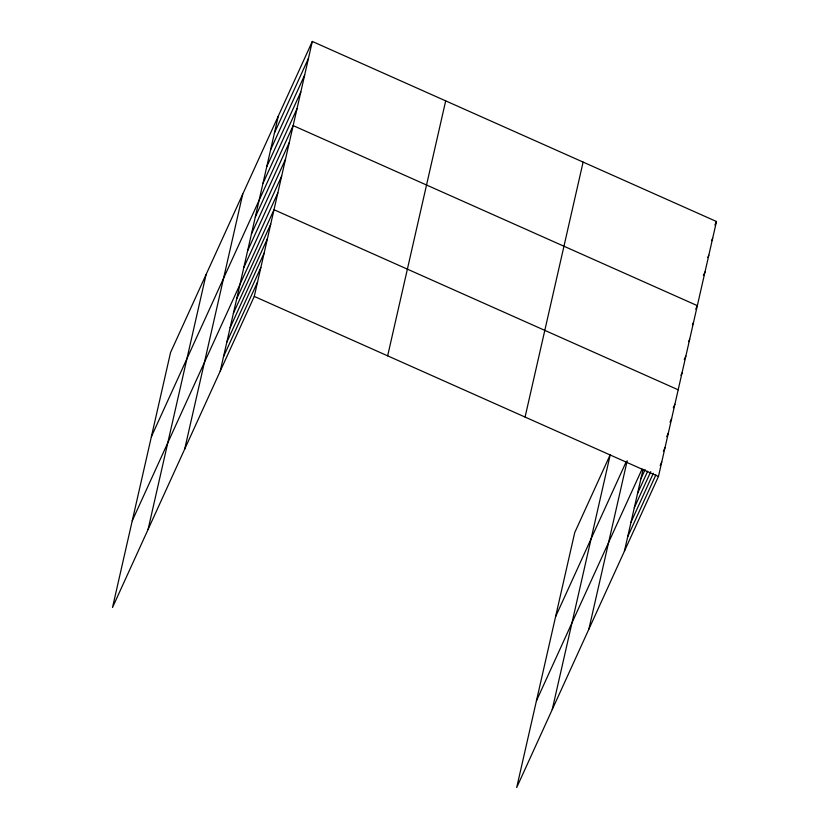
<?xml version="1.0" encoding="UTF-8"?>
<svg xmlns="http://www.w3.org/2000/svg" width="829" height="829" viewBox="0 0 829 829"><rect width="100%" height="100%" fill="white"/><g stroke="black" fill="none" stroke-linecap="round" stroke-linejoin="round"><path stroke-width="1.24" d="M148.059 529.482L206.089 274.513M184.691 449.111L242.721 194.141M220.234 371.112L278.264 116.133M312.305 41.45L170.546 352.512L112.516 607.491L254.275 296.419L312.305 41.45L716.484 221.509L658.454 476.488L516.695 787.55L574.725 532.581L610.279 454.572L552.238 709.541M387.651 355.838L445.691 100.869M525.078 417.06L583.108 162.09M588.87 629.18L627.201 460.748M624.413 551.171L643.055 469.297M274.44 132.961L308.481 58.279M270.606 149.79L304.647 75.107M266.783 166.619L300.813 91.936M262.948 183.447L296.989 108.765M151.396 436.655L293.155 125.593L697.334 305.652L695.738 309.155M255.291 217.105L289.321 142.422M251.456 233.933L285.497 159.251M247.633 250.762L281.663 176.069M243.799 267.591L277.839 192.898M132.246 520.799L274.005 209.727L678.184 389.796M236.679 298.865L270.72 224.182M233.395 313.31L267.425 238.628M230.099 327.766L264.14 253.073M226.814 342.211L260.855 267.518M223.529 356.657L257.56 281.974M714.888 225.011L716.484 221.509M711.593 240.679L712.66 238.337M707.759 257.508L708.826 255.166M703.406 275.497L705.002 271.995M555.575 616.724L626.185 461.794M692.443 324.813L693.51 322.481M688.609 341.641L689.676 339.31M684.246 359.641L685.842 356.138M680.951 375.299L682.018 372.967M536.425 700.857L642.06 469.069M640.858 478.934L645.117 469.597M673.303 407.744L674.899 404.241M637.574 493.379L647.677 471.204M670.019 422.189L671.604 418.686M634.289 507.825L650.775 471.649M666.723 436.634L668.319 433.142M630.993 522.27L653.335 473.255M663.438 451.09L665.034 447.587M627.708 536.726L655.894 474.872M660.143 465.535L661.739 462.033M254.275 296.419L658.454 476.488"/></g></svg>
